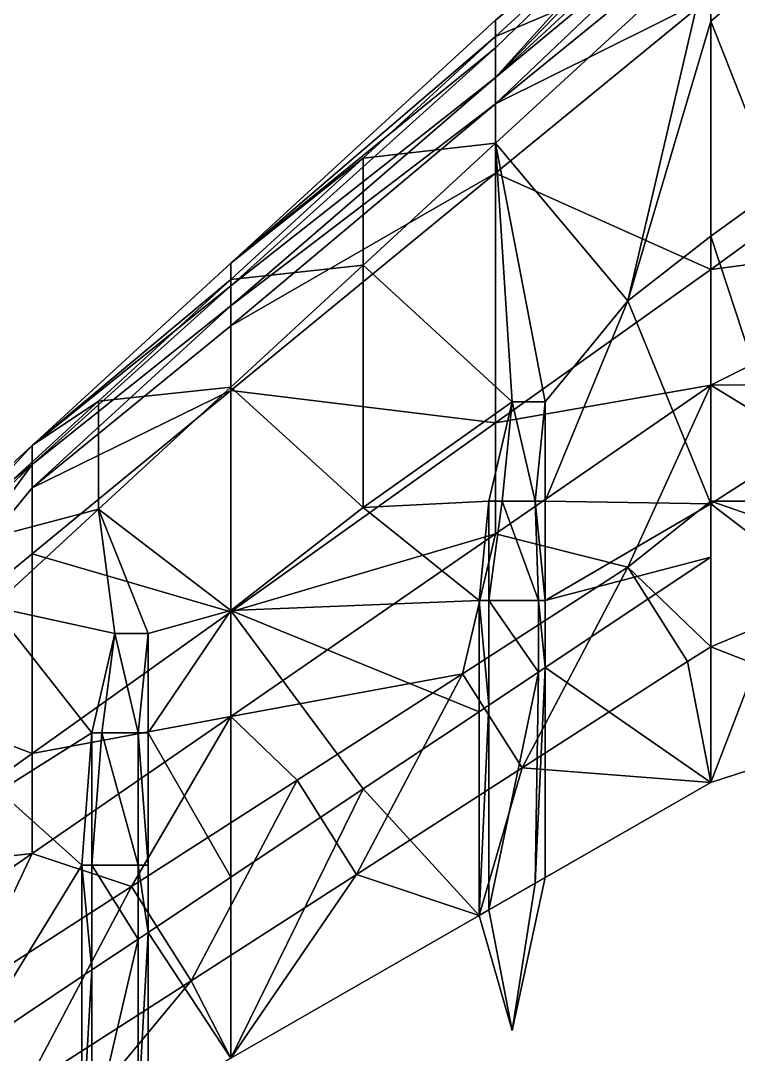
# Model space of a CAD drawing. Header units: metres. Extents: x -98 to 98, y -139 to 92.
# Drawn here: x -66.35 to -44.66, y -44.72 to -13.48 of the extents above; entities that cross this region are included whole.
import ezdxf

# ---------------------------------------------------------------- set-up
doc = ezdxf.new("R2010")
doc.units = ezdxf.units.M

msp = doc.modelspace()

# ---------------------------------------------------------------- linework, layer by layer
for points in [[(-36, -14.1, -1.277), (-36, -5, -1.115), (-45.5, -12.75, -0.6)], [(-52, -14.3, -1.7), (-45.5, -8, -2.4), (-52, -13.4676, -3.0343)], [(-52, -15.2, -1.2), (-45.5, -8, -2.4), (-52, -14.3, -1.7)], [(-52, -15.2, -1.2), (-45.5, -8.5, -2), (-45.5, -8, -2.4)], [(-45.5, -9.2, -1.5), (-45.5, -8.5, -2), (-52, -15.2, -1.2)], [(-45.5, -9.8, -1.2), (-45.5, -9.2, -1.5), (-52, -15.2, -1.2)], [(-47.2, -9.56, -4.3467), (-52, -13.9647, -3.9137), (-52, -13.4676, -3.0343)], [(-47.2, -9.56, -4.3467), (-45.5, -11.2, -4.8), (-52, -13.9647, -3.9137)], [(-52, -16, -0.95), (-45.5, -9.8, -1.2), (-52, -15.2, -1.2)], [(-45.5, -10.7, -1), (-45.5, -9.8, -1.2), (-52, -16, -0.95)], [(-45.5, -12.75, -0.6), (-45.5, -10.7, -1), (-52, -16, -0.95)], [(-52, -17.1902, -4.2647), (-45.5, -11.2, -4.8), (-48, -21.95, -4.29)], [(-45.5, -11.2, -4.8), (-52, -17.1902, -4.2647), (-52, -13.9647, -3.9137)], [(-45.5, -11.2, -4.8), (-45.5, -13.5, -4.8), (-48, -21.95, -4.29)], [(-43.5, -11.8173, -5.0688), (-45.5, -13.5, -4.8), (-45.5, -11.2, -4.8)], [(-43.5, -11.8173, -5.0688), (-43.5, -18.5578, -4.7827), (-45.5, -13.5, -4.8)], [(-45.5, -12.75, -0.6), (-52, -18.0902, -0.5235), (-45.5, -21, -0.6)], [(-52, -18.0902, -0.5235), (-45.5, -12.75, -0.6), (-52, -16, -0.95)], [(-45.5, -21, -0.6), (-36, -14.1, -1.277), (-45.5, -12.75, -0.6)], [(-52, -14.3, -1.7), (-52, -13.4676, -3.0343), (-60, -20.8122, -2.5067)], [(-52, -13.4676, -3.0343), (-52, -13.9647, -3.9137), (-60, -20.8122, -2.5067)], [(-45.5, -13.5, -4.8), (-45.5, -20, -4.5), (-48, -21.95, -4.29)], [(-43.5, -18.5578, -4.7827), (-45.5, -20, -4.5), (-45.5, -13.5, -4.8)], [(-52, -13.9647, -3.9137), (-56, -17.6353, -3.5529), (-60, -20.8122, -2.5067)], [(-52, -13.9647, -3.9137), (-52, -17.1902, -4.2647), (-56, -17.6353, -3.5529)], [(-60, -21.5, -1.4), (-52, -14.3, -1.7), (-60, -20.8122, -2.5067)], [(-52, -15.2, -1.2), (-52, -14.3, -1.7), (-60, -21.5, -1.4)], [(-36, -19.75, -1.946), (-36, -14.1, -1.277), (-45.5, -21, -0.6)], [(-60, -22.1, -1.05), (-52, -15.2, -1.2), (-60, -21.5, -1.4)], [(-52, -16, -0.95), (-52, -15.2, -1.2), (-60, -22.1, -1.05)], [(-60, -22.7, -0.75), (-52, -16, -0.95), (-60, -22.1, -1.05)], [(-52, -18.0902, -0.5235), (-52, -16, -0.95), (-60, -22.7, -0.75)], [(-51.5, -25, -3.95), (-56, -20.8765, -3.9353), (-52, -17.1902, -4.2647)], [(-52, -17.1902, -4.2647), (-56, -20.8765, -3.9353), (-56, -17.6353, -3.5529)], [(-52, -17.1902, -4.2647), (-48, -21.95, -4.29), (-50.5, -25, -3.95)], [(-50.5, -25, -3.95), (-51.5, -25, -3.95), (-52, -17.1902, -4.2647)], [(-56, -17.6353, -3.5529), (-60, -21.3059, -3.1922), (-60, -20.8122, -2.5067)], [(-56, -17.6353, -3.5529), (-56, -20.8765, -3.9353), (-60, -21.3059, -3.1922)], [(-52, -18.0902, -0.5235), (-60, -24.6627, -0.4294), (-52, -25.6392, -0.447)], [(-60, -24.6627, -0.4294), (-52, -18.0902, -0.5235), (-60, -22.7, -0.75)], [(-52, -18.0902, -0.5235), (-52, -25.6392, -0.447), (-45.5, -21, -0.6)], [(-43.5, -18.5578, -4.7827), (-43.3, -26.6694, -4.4859), (-45.5, -20, -4.5)], [(-45.5, -24.5, -1.05), (-36, -19.75, -1.946), (-45.5, -21, -0.6)], [(-45.5, -24.5, -1.05), (-37.8, -24.4448, -2.711), (-36, -19.75, -1.946)], [(-45.5, -20, -4.5), (-45.5, -28.08, -4.1631), (-48, -21.95, -4.29)], [(-43.3, -26.6694, -4.4859), (-45.5, -28.08, -4.1631), (-45.5, -20, -4.5)], [(-60, -21.5, -1.4), (-60, -20.8122, -2.5067), (-66, -26.3207, -2.1109)], [(-60, -20.8122, -2.5067), (-60, -21.3059, -3.1922), (-66, -26.3207, -2.1109)], [(-60, -24.5627, -3.6059), (-56, -20.8765, -3.9353), (-56, -28.19, -3.618)], [(-56, -20.8765, -3.9353), (-60, -24.5627, -3.6059), (-60, -21.3059, -3.1922)], [(-56, -20.8765, -3.9353), (-51.5, -25, -3.95), (-56, -28.19, -3.618)], [(-52, -25.6392, -0.447), (-45.5, -24.5, -1.05), (-45.5, -21, -0.6)], [(-60, -21.3059, -3.1922), (-64, -24.9765, -2.8314), (-66, -26.3207, -2.1109)], [(-66, -26.9, -1.15), (-60, -21.5, -1.4), (-66, -26.3207, -2.1109)], [(-60, -22.1, -1.05), (-60, -21.5, -1.4), (-66, -26.9, -1.15)], [(-60, -21.3059, -3.1922), (-60, -24.5627, -3.6059), (-64, -24.9765, -2.8314)], [(-66, -27.6, -0.8), (-60, -22.1, -1.05), (-66, -26.9, -1.15)], [(-60, -22.7, -0.75), (-60, -22.1, -1.05), (-66, -27.6, -0.8)], [(-45.5, -28.08, -4.1631), (-50.5, -28, -3.83), (-48, -21.95, -4.29)], [(-50.5, -28, -3.83), (-50.5, -25, -3.95), (-48, -21.95, -4.29)], [(-60, -24.6627, -0.4294), (-60, -22.7, -0.75), (-66, -27.6, -0.8)], [(-60, -24.6627, -0.4294), (-66, -29.5922, -0.3588), (-60, -31.349, -0.2588)], [(-66, -29.5922, -0.3588), (-60, -24.6627, -0.4294), (-66, -27.6, -0.8)], [(-64, -28.249, -3.2765), (-60, -24.5627, -3.6059), (-60, -31.31, -3.282)], [(-60, -24.5627, -3.6059), (-64, -28.249, -3.2765), (-64, -24.9765, -2.8314)], [(-60, -31.31, -3.282), (-60, -24.5627, -3.6059), (-56, -28.19, -3.618)], [(-60, -24.6627, -0.4294), (-60, -31.349, -0.2588), (-52, -25.6392, -0.447)], [(-45.5, -24.5, -1.05), (-52, -28.9862, -0.7569), (-48, -30, -1.6)], [(-52, -28.9862, -0.7569), (-45.5, -24.5, -1.05), (-52, -25.6392, -0.447)], [(-45.5, -24.5, -1.05), (-48, -30, -1.6), (-45.5, -28, -1.6631)], [(-39.75, -28, -2.9), (-37.8, -24.4448, -2.711), (-45.5, -24.5, -1.05)], [(-45.5, -28, -1.6631), (-39.75, -28, -2.9), (-45.5, -24.5, -1.05)], [(-64, -24.9765, -2.8314), (-69, -29.5647, -2.3804), (-66, -26.3207, -2.1109)], [(-64, -24.9765, -2.8314), (-64, -28.249, -3.2765), (-69, -29.5647, -2.3804)], [(-56, -28.19, -3.618), (-51.5, -25, -3.95), (-52.2, -28, -3.83)], [(-51.8, -28, -4.6), (-52.2, -28, -3.83), (-51.5, -25, -3.95)], [(-50.8, -28, -4.6), (-51.8, -28, -4.6), (-51.5, -25, -3.95)], [(-50.5, -25, -3.95), (-50.8, -28, -4.6), (-51.5, -25, -3.95)], [(-50.5, -28, -3.83), (-50.8, -28, -4.6), (-50.5, -25, -3.95)], [(-60, -31.349, -0.2588), (-52, -28.9862, -0.7569), (-52, -25.6392, -0.447)], [(-66, -26.9, -1.15), (-66, -26.3207, -2.1109), (-70.2, -30.1767, -1.8338)], [(-69, -29.5647, -2.3804), (-70.2, -30.1767, -1.8338), (-66, -26.3207, -2.1109)], [(-43, -30, -4), (-45.5, -28.08, -4.1631), (-43.3, -26.6694, -4.4859)], [(-71, -31.7, -0.7), (-66, -26.9, -1.15), (-70.2, -30.1767, -1.8338)], [(-71, -33.7, -0.3), (-66, -26.9, -1.15), (-71, -31.7, -0.7)], [(-71, -33.7, -0.3), (-66, -27.6, -0.8), (-66, -26.9, -1.15)], [(-71, -33.7, -0.3), (-66, -29.5922, -0.3588), (-66, -27.6, -0.8)], [(-56, -28.19, -3.618), (-52.2, -28, -3.83), (-52.5, -31, -3.63)], [(-52.2, -31, -4.8), (-52.5, -31, -3.63), (-52.2, -28, -3.83)], [(-50.7, -31, -4.8), (-52.2, -31, -4.8), (-51.8, -28, -4.6)], [(-51.8, -28, -4.6), (-52.2, -31, -4.8), (-52.2, -28, -3.83)], [(-50.8, -28, -4.6), (-50.7, -31, -4.8), (-51.8, -28, -4.6)], [(-50.5, -28, -3.83), (-50.5, -31, -3.7115), (-50.8, -28, -4.6)], [(-50.5, -31, -3.7115), (-50.7, -31, -4.8), (-50.8, -28, -4.6)], [(-45.5, -28.08, -4.1631), (-50.5, -31, -3.7115), (-50.5, -28, -3.83)], [(-45.5, -28.08, -4.1631), (-45.5, -29.7, -4.0284), (-50.5, -31, -3.7115)], [(-45.5, -28, -1.6631), (-48, -30, -1.6), (-45.5, -32.4, -2.65)], [(-45.5, -28, -1.6631), (-39.75, -29.9975, -3.2326), (-39.75, -28, -2.9)], [(-45.5, -32.4, -2.65), (-39.75, -29.9975, -3.2326), (-45.5, -28, -1.6631)], [(-43, -30, -4), (-45.5, -36.5, -3.4631), (-45.5, -28.08, -4.1631)], [(-64, -28.249, -3.2765), (-67.2, -31.198, -3.0129), (-69, -29.5647, -2.3804)], [(-63.5, -32, -2.8), (-67.2, -31.198, -3.0129), (-64, -28.249, -3.2765)], [(-62.5, -32, -2.8), (-64, -28.249, -3.2765), (-60, -31.31, -3.282)], [(-62.5, -32, -2.8), (-63.5, -32, -2.8), (-64, -28.249, -3.2765)], [(-60, -31.31, -3.282), (-56, -28.19, -3.618), (-52.5, -31, -3.63)], [(-52, -28.9862, -0.7569), (-60, -34.5078, -0.3961), (-53, -33.2157, -1.2765)], [(-60, -31.349, -0.2588), (-60, -34.5078, -0.3961), (-52, -28.9862, -0.7569)], [(-52, -28.9862, -0.7569), (-53, -33.2157, -1.2765), (-48, -30, -1.6)], [(-66, -29.5922, -0.3588), (-71, -33.7, -0.3), (-66, -35.6313, -0.1176)], [(-66, -29.5922, -0.3588), (-66, -35.6313, -0.1176), (-60, -31.349, -0.2588)], [(-45.5, -29.7, -4.0284), (-50.5, -33.0333, -3.6307), (-50.5, -31, -3.7115)], [(-50.5, -33.0333, -3.6307), (-45.5, -29.7, -4.0284), (-45.5, -36.5, -3.4631)], [(-53, -33.2157, -1.2765), (-51.2, -36.0659, -2.2812), (-48, -30, -1.6)], [(-51.2, -36.0659, -2.2812), (-46.2, -32.8502, -2.6047), (-48, -30, -1.6)], [(-48, -30, -1.6), (-46.2, -32.8502, -2.6047), (-45.5, -32.4, -2.65)], [(-39.75, -34.6375, -4.1326), (-39.75, -29.9975, -3.2326), (-45.5, -32.4, -2.65)], [(-39.75, -34.6375, -4.1326), (-45.5, -36.5, -3.4631), (-43, -30, -4)], [(-63.5, -32, -2.8), (-64.2, -35, -2.83), (-67.2, -31.198, -3.0129)], [(-64.2, -35, -2.83), (-67, -36.77, -2.694), (-67.2, -31.198, -3.0129)], [(-52.5, -31, -3.63), (-52.5, -34.3667, -3.4716), (-60, -31.31, -3.282)], [(-52.2, -31, -4.8), (-52.2, -34.1667, -5.1), (-52.5, -31, -3.63)], [(-52.2, -34.1667, -5.1), (-52.5, -34.3667, -3.4716), (-52.5, -31, -3.63)], [(-50.7, -31, -4.8), (-50.7, -33.1667, -5.1), (-52.2, -31, -4.8)], [(-50.7, -33.1667, -5.1), (-52.2, -34.1667, -5.1), (-52.2, -31, -4.8)], [(-50.5, -31, -3.7115), (-50.5, -33.0333, -3.6307), (-50.7, -31, -4.8)], [(-50.5, -33.0333, -3.6307), (-50.7, -33.1667, -5.1), (-50.7, -31, -4.8)], [(-60, -31.349, -0.2588), (-66, -35.6313, -0.1176), (-60, -34.5078, -0.3961)], [(-60, -39.3667, -2.875), (-62.5, -35, -2.93), (-60, -31.31, -3.282)], [(-62.5, -35, -2.93), (-62.5, -32, -2.8), (-60, -31.31, -3.282)], [(-52.5, -34.3667, -3.4716), (-56, -36.7, -3.1932), (-60, -31.31, -3.282)], [(-56, -36.7, -3.1932), (-60, -39.3667, -2.875), (-60, -31.31, -3.282)], [(-63.9, -35, -3.9), (-64.2, -35, -2.83), (-63.5, -32, -2.8)], [(-62.8, -35, -3.9), (-63.9, -35, -3.9), (-63.5, -32, -2.8)], [(-62.5, -32, -2.8), (-62.8, -35, -3.9), (-63.5, -32, -2.8)], [(-62.5, -35, -2.93), (-62.8, -35, -3.9), (-62.5, -32, -2.8)], [(-45.5, -32.4, -2.65), (-46.2, -32.8502, -2.6047), (-45.5, -36.5, -3.4631)], [(-45.5, -36.5, -3.4631), (-39.75, -34.6375, -4.1326), (-45.5, -32.4, -2.65)], [(-46.2, -32.8502, -2.6047), (-51.2, -36.0659, -2.2812), (-45.5, -36.5, -3.4631)], [(-50.8, -39.5475, -4.6), (-50.5, -33.0333, -3.6307), (-50.5, -39.375, -3.1301)], [(-50.8, -39.5475, -4.6), (-50.7, -33.1667, -5.1), (-50.5, -33.0333, -3.6307)], [(-50.5, -39.375, -3.1301), (-50.5, -33.0333, -3.6307), (-45.5, -36.5, -3.4631)], [(-60, -34.5078, -0.3961), (-58, -36.4314, -0.953), (-53, -33.2157, -1.2765)], [(-58, -36.4314, -0.953), (-56.2, -39.2816, -1.9576), (-53, -33.2157, -1.2765)], [(-56.2, -39.2816, -1.9576), (-51.2, -36.0659, -2.2812), (-53, -33.2157, -1.2765)], [(-50.8, -39.5475, -4.6), (-52.2, -40.3525, -4.4), (-50.7, -33.1667, -5.1)], [(-52.2, -34.1667, -5.1), (-50.7, -33.1667, -5.1), (-52.2, -40.3525, -4.4)], [(-71, -33.7, -0.3), (-71, -39.2, 0), (-66, -35.6313, -0.1176)], [(-52.2, -40.3525, -4.4), (-52.5, -40.525, -2.9969), (-52.2, -34.1667, -5.1)], [(-52.5, -40.525, -2.9969), (-52.5, -34.3667, -3.4716), (-52.2, -34.1667, -5.1)], [(-60, -34.5078, -0.3961), (-66, -38.649, -0.1255), (-63, -39.6471, -0.6295)], [(-66, -35.6313, -0.1176), (-66, -38.649, -0.1255), (-60, -34.5078, -0.3961)], [(-60, -34.5078, -0.3961), (-63, -39.6471, -0.6295), (-58, -36.4314, -0.953)], [(-56, -36.7, -3.1932), (-52.5, -34.3667, -3.4716), (-52.5, -40.525, -2.9969)], [(-64.2, -35, -2.83), (-64.5, -39, -2.5389), (-67, -36.77, -2.694)], [(-64.2, -39, -3.9), (-64.5, -39, -2.5389), (-64.2, -35, -2.83)], [(-62.8, -39, -3.9), (-64.2, -39, -3.9), (-63.9, -35, -3.9)], [(-63.9, -35, -3.9), (-64.2, -39, -3.9), (-64.2, -35, -2.83)], [(-62.8, -35, -3.9), (-62.8, -39, -3.9), (-63.9, -35, -3.9)], [(-62.5, -39, -2.5589), (-62.8, -39, -3.9), (-62.8, -35, -3.9)], [(-62.5, -35, -2.93), (-62.5, -39, -2.5589), (-62.8, -35, -3.9)], [(-60, -39.3667, -2.875), (-62.5, -41.0333, -2.6761), (-62.5, -35, -2.93)], [(-66, -35.6313, -0.1176), (-71, -39.2, 0), (-66, -38.649, -0.1255)], [(-56.2, -39.2816, -1.9576), (-52.5, -40.525, -2.9969), (-51.2, -36.0659, -2.2812)], [(-51.2, -36.0659, -2.2812), (-52.5, -40.525, -2.9969), (-45.5, -36.5, -3.4631)], [(-63, -39.6471, -0.6295), (-61.2, -42.4973, -1.6342), (-58, -36.4314, -0.953)], [(-61.2, -42.4973, -1.6342), (-56.2, -39.2816, -1.9576), (-58, -36.4314, -0.953)], [(-64.5, -39, -2.5389), (-68, -44.7, -2.2386), (-67, -36.77, -2.694)], [(-60, -44.8375, -2.4974), (-56, -36.7, -3.1932), (-52.5, -40.525, -2.9969)], [(-60, -39.3667, -2.875), (-56, -36.7, -3.1932), (-60, -44.8375, -2.4974)], [(-66, -38.649, -0.1255), (-71, -42.1, 0.1), (-68, -42.8627, -0.306)], [(-71, -39.2, 0), (-71, -42.1, 0.1), (-66, -38.649, -0.1255)], [(-66, -38.649, -0.1255), (-68, -42.8627, -0.306), (-63, -39.6471, -0.6295)], [(-64.5, -42.3667, -2.517), (-68, -44.7, -2.2386), (-64.5, -39, -2.5389)], [(-64.2, -42.1667, -4.1), (-64.5, -42.3667, -2.517), (-64.5, -39, -2.5389)], [(-64.2, -39, -3.9), (-64.2, -42.1667, -4.1), (-64.5, -39, -2.5389)], [(-62.8, -41.2333, -4.1), (-64.2, -42.1667, -4.1), (-64.2, -39, -3.9)], [(-62.8, -39, -3.9), (-62.8, -41.2333, -4.1), (-64.2, -39, -3.9)], [(-62.5, -41.0333, -2.6761), (-62.8, -41.2333, -4.1), (-62.8, -39, -3.9)], [(-62.5, -39, -2.5589), (-62.5, -41.0333, -2.6761), (-62.8, -39, -3.9)], [(-61.2, -42.4973, -1.6342), (-60, -44.8375, -2.4974), (-56.2, -39.2816, -1.9576)], [(-60, -44.8375, -2.4974), (-52.5, -40.525, -2.9969), (-56.2, -39.2816, -1.9576)], [(-68, -42.8627, -0.306), (-66.2, -45.7129, -1.3106), (-63, -39.6471, -0.6295)], [(-66.2, -45.7129, -1.3106), (-61.2, -42.4973, -1.6342), (-63, -39.6471, -0.6295)], [(-62.5, -41.0333, -2.6761), (-60, -39.3667, -2.875), (-60, -44.8375, -2.4974)], [(-51.5, -44, -3.6), (-50.5, -39.375, -3.1301), (-52.5, -40.525, -2.9969)], [(-52.2, -40.3525, -4.4), (-50.8, -39.5475, -4.6), (-51.5, -44, -3.6)], [(-50.8, -39.5475, -4.6), (-50.5, -39.375, -3.1301), (-51.5, -44, -3.6)], [(-52.2, -40.3525, -4.4), (-51.5, -44, -3.6), (-52.5, -40.525, -2.9969)], [(-62.8, -46.4475, -3.8), (-62.5, -41.0333, -2.6761), (-62.5, -46.275, -2.3309)], [(-62.8, -46.4475, -3.8), (-62.8, -41.2333, -4.1), (-62.5, -41.0333, -2.6761)], [(-62.5, -46.275, -2.3309), (-62.5, -41.0333, -2.6761), (-60, -44.8375, -2.4974)], [(-64.2, -47.2525, -3.6), (-62.8, -41.2333, -4.1), (-62.8, -46.4475, -3.8)], [(-64.2, -42.1667, -4.1), (-62.8, -41.2333, -4.1), (-64.2, -47.2525, -3.6)], [(-68, -44.7, -2.2386), (-64.5, -42.3667, -2.517), (-64.5, -47.425, -2.1977)], [(-64.2, -42.1667, -4.1), (-64.2, -47.2525, -3.6), (-64.5, -47.425, -2.1977)], [(-64.5, -42.3667, -2.517), (-64.2, -42.1667, -4.1), (-64.5, -47.425, -2.1977)], [(-66.2, -45.7129, -1.3106), (-66, -48.2875, -2.0978), (-61.2, -42.4973, -1.6342)], [(-66, -48.2875, -2.0978), (-60, -44.8375, -2.4974), (-61.2, -42.4973, -1.6342)], [(-68, -42.8627, -0.306), (-70, -48.1569, -1.0647), (-66.2, -45.7129, -1.3106)], [(-70, -46.0333, -2.0795), (-68, -44.7, -2.2386), (-66, -48.2875, -2.0978)], [(-66, -48.2875, -2.0978), (-68, -44.7, -2.2386), (-64.5, -47.425, -2.1977)]]:
    msp.add_3dface(points)

doc.saveas('drawing.dxf')
